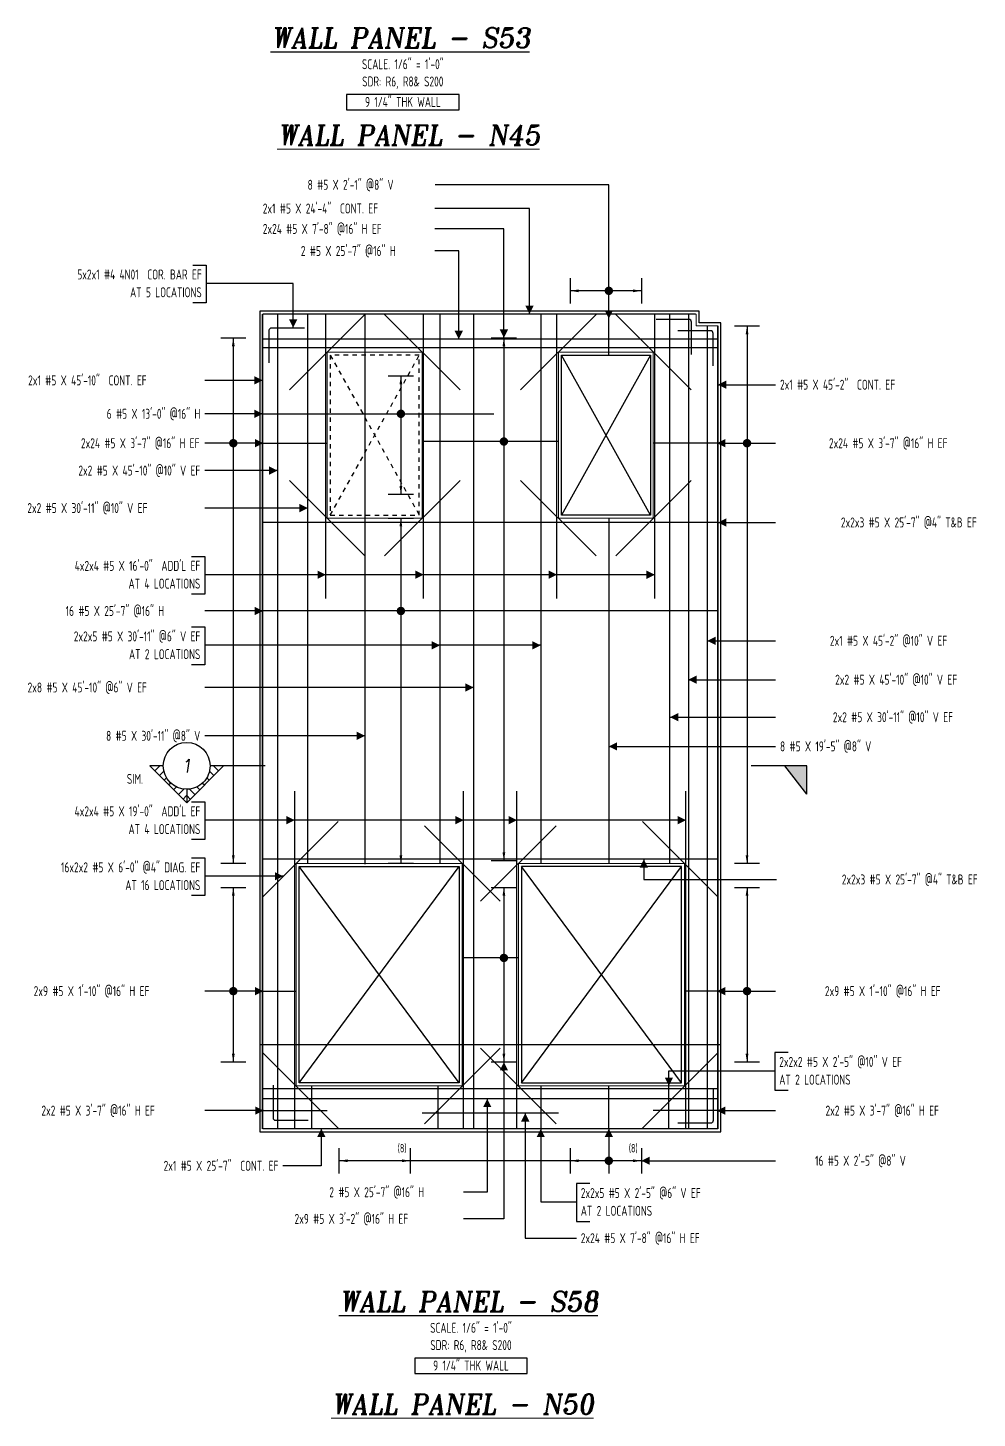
# Model space of a CAD drawing. Header units: inches. Extents: x -3675 to 38568, y -2433 to 4174.
# Drawn here: x 18608 to 19248, y -668 to 270 of the extents above; entities that cross this region are included whole.
import ezdxf
from ezdxf.enums import TextEntityAlignment as Align

# ---------------------------------------------------------------- set-up
doc = ezdxf.new("R2010")
doc.units = ezdxf.units.IN
doc.header["$MEASUREMENT"] = 0
doc.linetypes.add('HIDDEN', pattern=[6, 3, -3])
doc.layers.get('0').update_dxf_attribs({"linetype": 'CONTINUOUS'})
for name, color, linetype in [('0-25', 7, 'CONTINUOUS'), ('0-25TEXT', 7, 'CONTINUOUS'), ('0-35', 3, 'CONTINUOUS'), ('0-35TEXT', 3, 'CONTINUOUS'), ('0-50', 10, 'CONTINUOUS'), ('3', 3, 'CONTINUOUS'), ('BAR-LBL', 2, 'CONTINUOUS'), ('Hatch', 253, 'CONTINUOUS'), ('hidden', 7, 'HIDDEN'), ('INTERMEDIATERANGELAY', 7, 'CONTINUOUS'), ('RANGELAY', 7, 'CONTINUOUS'), ('REBARS', 4, 'CONTINUOUS')]:
    doc.layers.add(name, color=color, linetype=linetype)
doc.layers.add('COVER', color=6, linetype='CONTINUOUS', lineweight=0, plot=False)
doc.styles.add('AR', font='ARCHQUIK.shx', dxfattribs={"width": 0.8})
doc.styles.add('ROMANT', font='romant')

# ---------------------------------------------------------------- blocks, each defined once
blk = doc.blocks.new('leadrblk')
blk.add_lwpolyline([(0, 0, 0, 1, 0), (1, 0, 1, 1, 0)], format="xyseb")
blk = doc.blocks.new('SECTARO')
at = {"linetype": 'Continuous'}
blk.add_line((33.32, 16.99), (20.13, 0), dxfattribs=at)
for p, q in [((33.32, 16.99), (33.32, 0)), ((33.32, 0), (0, 0))]:
    blk.add_line(p, q)
for points in [[(33.32, 0), (33.32, 16.99), (33.32, 0), (20.13, 0)], [(33.32, 16.99), (20.13, 0), (33.32, 0), (33.32, 16.99)]]:
    blk.add_solid(points, dxfattribs=at)
blk = doc.blocks.new('*X3')
at = {"color": 0, "linetype": 'Continuous'}
for p, q in [((-1.108, 0.278), (-1.075, 0.312)), ((-1.081, 0.217), (-1.031, 0.267)), ((-1.013, 0.197), (-0.986, 0.223)), ((-0.96, 0.161), (-0.942, 0.179)), ((-0.92, 0.112), (-0.898, 0.135)), ((-0.895, 0.05), (-0.854, 0.091)), ((-0.856, 0), (-0.81, 0.046)), ((-0.768, 0), (-0.765, 0.002))]:
    blk.add_line(p, q, dxfattribs=at)
blk = doc.blocks.new('*X2')
at = {"color": 0, "linetype": 'Continuous'}
for p, q in [((-1.108, 0.278), (-1.075, 0.312)), ((-0.96, 0.161), (-0.942, 0.179)), ((-0.856, 0), (-0.81, 0.046))]:
    blk.add_line(p, q, dxfattribs=at)
blk = doc.blocks.new('SECTNU')
at = {"linetype": 'Continuous'}
blk.add_line((-24.74, 0), (-32.81, 0), dxfattribs=at)
blk.add_line((0, 0), (-24.74, 0))
at = {"layer": '3'}
for p, q in [((-68.89, 0), (-46.81, 22.07)), ((-60.81, 0), (-68.89, 0))]:
    blk.add_line(p, q, dxfattribs=at)
at = {"layer": '3', "linetype": 'Continuous'}
blk.add_line((-46.81, 14), (-46.81, 22.07), dxfattribs=at)
at = {"layer": '3'}
for points in [[(-46.81, 22.07), (-24.74, 0), (-32.81, 0, 1)], [(-32.81, 0, 0.414214), (-46.81, 14)]]:
    blk.add_lwpolyline(points, format="xyb", dxfattribs=at)
for start, end in [(90, 180), (180, 0)]:
    blk.add_arc((-46.81, 0), 14, start, end, dxfattribs=at)
at = {"linetype": 'Continuous', "xscale": -64, "yscale": 64, "zscale": 64, "rotation": 359.9999999999999}
blk.add_blockref('*X3', (-117.73, 0), dxfattribs=at)
at = {"linetype": 'Continuous', "xscale": 64, "yscale": 64, "zscale": 64}
for name in ['*X3', '*X2']:
    blk.add_blockref(name, (24.1, 0), dxfattribs=at)
at = {"linetype": 'Continuous', "style": 'ROMANT', "oblique": 9, "width": 0.9}
blk.add_attdef('NO', text='', height=8, dxfattribs=at).set_placement((-46.81, 0), align=Align.MIDDLE)
blk = doc.blocks.new('*U1000', base_point=(18766.06, 9.23))
at = {"layer": 'REBARS', "color": 0}
blk.add_lwpolyline([(18766.06, 9.54), (18922.06, 9.54)], dxfattribs=at)
blk = doc.blocks.new('rendmark')
at = {"color": 4}
blk.add_line((0, -3), (0, 3), dxfattribs=at)
blk = doc.blocks.new('rarrow')
at = {"color": 7}
blk.add_solid([(2, -0.33), (2, 0.33), (0, 0)], dxfattribs=at)
blk = doc.blocks.new('*U1141', base_point=(18859.34, 35.12))
at = {"layer": 'RANGELAY'}
blk.add_line((18859.34, 35.12), (18859.34, -44.84), dxfattribs=at)
at = {"layer": 'RANGELAY', "xscale": 2.834645669291339, "yscale": 2.834645669291339}
for name, p, rotation in [('rendmark', (18859.34, 35.12), 269.9999999999999), ('rarrow', (18859.34, 35.12), 269.9999999999999), ('rendmark', (18859.34, -44.84), 89.999996929531), ('rarrow', (18859.34, -44.84), 89.999996929531)]:
    blk.add_blockref(name, p, dxfattribs=dict(at, rotation=rotation))
blk = doc.blocks.new('VPM6FC481')
at = {"const_width": 1}
blk.add_lwpolyline([(-0.5, 0, 1), (0.5, 0, 1)], format="xyb", close=True, dxfattribs=at)
blk = doc.blocks.new('*U1029', base_point=(18835.35, 76.58))
at = {"layer": 'REBARS', "color": 0}
blk.add_lwpolyline([(18835.04, 76.58), (18835.04, -294.42)], dxfattribs=at)
blk = doc.blocks.new('*U1035', base_point=(18999.96, -61.13))
at = {"layer": 'REBARS', "color": 0}
blk.add_lwpolyline([(18999.65, -61.13), (18999.65, -294.13)], dxfattribs=at)
blk = doc.blocks.new('*U974', base_point=(18809, -115.13))
at = {"layer": 'REBARS', "color": 0}
blk.add_lwpolyline([(18808.68, -115.13), (18808.68, 76.87)], dxfattribs=at)
blk = doc.blocks.new('*U975', base_point=(18874.38, -115.13))
at = {"layer": 'REBARS', "color": 0}
blk.add_lwpolyline([(18874.69, -115.13), (18874.69, 76.87)], dxfattribs=at)
blk = doc.blocks.new('*U976', base_point=(18964.99, -115.13))
at = {"layer": 'REBARS', "color": 0}
blk.add_lwpolyline([(18964.68, -115.13), (18964.68, 76.87)], dxfattribs=at)
blk = doc.blocks.new('*U977', base_point=(19030.37, -115.13))
at = {"layer": 'REBARS', "color": 0}
blk.add_lwpolyline([(19030.68, -115.13), (19030.68, 76.87)], dxfattribs=at)
blk = doc.blocks.new('*U726', base_point=(18926.48, -419.02))
at = {"layer": 'REBARS', "color": 0}
blk.add_lwpolyline([(18926.26, -418.8), (18875.35, -469.71)], dxfattribs=at)
blk = doc.blocks.new('*U727', base_point=(18926.48, -319.24))
at = {"layer": 'REBARS', "color": 0}
blk.add_lwpolyline([(18926.26, -319.46), (18875.35, -268.55)], dxfattribs=at)
blk = doc.blocks.new('*U728', base_point=(19073.53, -421.97))
at = {"layer": 'REBARS', "color": 0}
blk.add_lwpolyline([(19073.31, -421.75), (19022.4, -472.66)], dxfattribs=at)
blk = doc.blocks.new('*U729', base_point=(18912.89, -419.02))
at = {"layer": 'REBARS', "color": 0}
blk.add_lwpolyline([(18913.11, -418.8), (18964.02, -469.71)], dxfattribs=at)
blk = doc.blocks.new('*U730', base_point=(19073.53, -316.29))
at = {"layer": 'REBARS', "color": 0}
blk.add_lwpolyline([(19073.31, -316.51), (19022.4, -265.6)], dxfattribs=at)
blk = doc.blocks.new('*U731', base_point=(18912.89, -319.24))
at = {"layer": 'REBARS', "color": 0}
blk.add_lwpolyline([(18913.11, -319.46), (18964.02, -268.55)], dxfattribs=at)
blk = doc.blocks.new('*U732', base_point=(18899.49, -35.73))
at = {"layer": 'REBARS', "color": 0}
blk.add_lwpolyline([(18899.27, -35.51), (18848.36, -86.42)], dxfattribs=at)
blk = doc.blocks.new('*U733', base_point=(18783.89, -35.73))
at = {"layer": 'REBARS', "color": 0}
blk.add_lwpolyline([(18784.11, -35.51), (18835.02, -86.42)], dxfattribs=at)
blk = doc.blocks.new('*U734', base_point=(18899.49, 26.01))
at = {"layer": 'REBARS', "color": 0}
blk.add_lwpolyline([(18899.27, 25.79), (18848.36, 76.7)], dxfattribs=at)
blk = doc.blocks.new('*U735', base_point=(18783.89, 26.01))
at = {"layer": 'REBARS', "color": 0}
blk.add_lwpolyline([(18784.11, 25.79), (18835.02, 76.7)], dxfattribs=at)
blk = doc.blocks.new('*U736', base_point=(19055.48, -35.73))
at = {"layer": 'REBARS', "color": 0}
blk.add_lwpolyline([(19055.26, -35.51), (19004.35, -86.42)], dxfattribs=at)
blk = doc.blocks.new('*U737', base_point=(18939.88, -35.73))
at = {"layer": 'REBARS', "color": 0}
blk.add_lwpolyline([(18940.1, -35.51), (18991.01, -86.42)], dxfattribs=at)
blk = doc.blocks.new('*U738', base_point=(19055.48, 26.01))
at = {"layer": 'REBARS', "color": 0}
blk.add_lwpolyline([(19055.26, 25.79), (19004.35, 76.7)], dxfattribs=at)
blk = doc.blocks.new('*U739', base_point=(18939.88, 26.01))
at = {"layer": 'REBARS', "color": 0}
blk.add_lwpolyline([(18940.1, 25.79), (18991.01, 76.7)], dxfattribs=at)
blk = doc.blocks.new('*U1515', base_point=(19070.31, -469.63))
at = {"layer": 'REBARS', "color": 0}
blk.add_lwpolyline([(19070.06, -445.63), (19070.06, -467.63, -0.414214), (19068.31, -469.38), (19046.31, -469.38)], format="xyb", dxfattribs=at)
blk = doc.blocks.new('*U1516', base_point=(18772.79, -467.63))
at = {"layer": 'REBARS', "color": 0}
blk.add_lwpolyline([(18773.04, -443.63), (18773.04, -465.63, 0.414214), (18774.79, -467.38), (18796.79, -467.38)], format="xyb", dxfattribs=at)
blk = doc.blocks.new('*U871', base_point=(18765.75, -473.13))
at = {"layer": 'REBARS', "color": 0}
blk.add_lwpolyline([(18766.06, -473.13), (18766.06, 76.87)], dxfattribs=at)
blk = doc.blocks.new('*U775', base_point=(19073, -473.13))
at = {"layer": 'REBARS', "color": 0}
blk.add_lwpolyline([(19073.31, -473.13), (19073.31, 68.87)], dxfattribs=at)
blk = doc.blocks.new('*U1430', base_point=(18999.34, 48.92))
at = {"layer": 'REBARS', "color": 0}
blk.add_lwpolyline([(18999.65, 48.92), (18999.65, 73.92)], dxfattribs=at)
blk = doc.blocks.new('*U1517', base_point=(19070.31, 65.87))
at = {"layer": 'REBARS', "color": 0}
blk.add_lwpolyline([(19070.06, 41.87), (19070.06, 63.87, 0.414214), (19068.31, 65.62), (19046.31, 65.62)], format="xyb", dxfattribs=at)
blk = doc.blocks.new('*U948', base_point=(19073.31, -123.86))
at = {"layer": 'REBARS', "color": 0}
blk.add_lwpolyline([(19073.31, -123.55), (18766.31, -123.55)], dxfattribs=at)
blk = doc.blocks.new('*U1140', base_point=(18859.33, -60.84))
at = {"layer": 'RANGELAY'}
blk.add_line((18859.33, -60.84), (18859.33, -294.13), dxfattribs=at)
at = {"layer": 'RANGELAY', "xscale": 2.834645669291339, "yscale": 2.834645669291339}
for name, p, rotation in [('rendmark', (18859.33, -60.84), 269.9999999999999), ('rarrow', (18859.33, -60.84), 269.9999999999999), ('rarrow', (18859.33, -294.13), 89.999996929531), ('rendmark', (18859.33, -294.13), 89.999996929531)]:
    blk.add_blockref(name, p, dxfattribs=dict(at, rotation=rotation))
blk = doc.blocks.new('VPM6FCE81')
at = {"const_width": 1}
blk.add_lwpolyline([(-0.5, 0, 1), (0.5, 0, 1)], format="xyb", close=True, dxfattribs=at)
blk = doc.blocks.new('*U989', base_point=(19058.06, 76.56))
at = {"layer": 'REBARS', "color": 0}
blk.add_lwpolyline([(19058.06, 76.87), (18766.06, 76.87)], dxfattribs=at)
blk = doc.blocks.new('*U776', base_point=(19073.62, 68.87))
at = {"layer": 'REBARS', "color": 0}
blk.add_lwpolyline([(19073.31, 68.87), (19073.31, -473.13)], dxfattribs=at)
blk = doc.blocks.new('*U1518', base_point=(19055.68, 73.52))
at = {"layer": 'REBARS', "color": 0}
blk.add_lwpolyline([(19055.43, 49.52), (19055.43, 71.52, 0.414214), (19053.68, 73.27), (19031.68, 73.27)], format="xyb", dxfattribs=at)
blk = doc.blocks.new('*U774', base_point=(19066.42, 68.87))
at = {"layer": 'REBARS', "color": 0}
blk.add_lwpolyline([(19066.11, 68.87), (19066.11, -473.13)], dxfattribs=at)
blk = doc.blocks.new('*U1519', base_point=(18770.27, 67.93))
at = {"layer": 'REBARS', "color": 0}
blk.add_lwpolyline([(18770.52, 43.93), (18770.52, 65.93, -0.414214), (18772.27, 67.68), (18794.27, 67.68)], format="xyb", dxfattribs=at)
blk = doc.blocks.new('*U947', base_point=(19073.06, -472.82))
at = {"layer": 'REBARS', "color": 0}
blk.add_lwpolyline([(19073.06, -473.13), (18766.06, -473.13)], dxfattribs=at)
blk = doc.blocks.new('*U870', base_point=(18908.69, 76.87))
at = {"layer": 'REBARS', "color": 0}
blk.add_lwpolyline([(18908.38, 76.87), (18908.38, -473.13)], dxfattribs=at)
blk = doc.blocks.new('*U1027', base_point=(18886, 76.87))
at = {"layer": 'REBARS', "color": 0}
blk.add_lwpolyline([(18885.68, 76.87), (18885.68, -294.13)], dxfattribs=at)
blk = doc.blocks.new('*U1028', base_point=(18953.99, 76.87))
at = {"layer": 'REBARS', "color": 0}
blk.add_lwpolyline([(18953.68, 76.87), (18953.68, -294.13)], dxfattribs=at)
blk = doc.blocks.new('*U740', base_point=(18765.84, -421.97))
at = {"layer": 'REBARS', "color": 0}
blk.add_lwpolyline([(18766.06, -421.75), (18816.97, -472.66)], dxfattribs=at)
blk = doc.blocks.new('*U741', base_point=(18765.84, -316.29))
at = {"layer": 'REBARS', "color": 0}
blk.add_lwpolyline([(18766.06, -316.51), (18816.97, -265.6)], dxfattribs=at)
blk = doc.blocks.new('*U606', base_point=(18788, -473.13))
at = {"layer": 'REBARS', "color": 0}
blk.add_lwpolyline([(18787.68, -473.13), (18787.68, -245.13)], dxfattribs=at)
blk = doc.blocks.new('*U607', base_point=(18901.37, -473.13))
at = {"layer": 'REBARS', "color": 0}
blk.add_lwpolyline([(18901.68, -473.13), (18901.68, -245.13)], dxfattribs=at)
blk = doc.blocks.new('*U608', base_point=(18938, -473.13))
at = {"layer": 'REBARS', "color": 0}
blk.add_lwpolyline([(18937.68, -473.13), (18937.68, -245.13)], dxfattribs=at)
blk = doc.blocks.new('*U609', base_point=(19051.37, -473.13))
at = {"layer": 'REBARS', "color": 0}
blk.add_lwpolyline([(19051.68, -473.13), (19051.68, -245.13)], dxfattribs=at)
blk = doc.blocks.new('*U805', base_point=(18884.55, -444.13))
at = {"layer": 'REBARS', "color": 0}
blk.add_lwpolyline([(18884.24, -444.13), (18884.24, -473.13)], dxfattribs=at)
blk = doc.blocks.new('*U806', base_point=(18953.99, -444.13))
at = {"layer": 'REBARS', "color": 0}
blk.add_lwpolyline([(18953.68, -444.13), (18953.68, -473.13)], dxfattribs=at)
blk = doc.blocks.new('*U945', base_point=(19073.31, -445.95))
at = {"layer": 'REBARS', "color": 0}
blk.add_lwpolyline([(19073.31, -446.26), (18766.31, -446.26)], dxfattribs=at)
blk = doc.blocks.new('*U946', base_point=(19073.31, -291.49))
at = {"layer": 'REBARS', "color": 0}
blk.add_lwpolyline([(19073.31, -291.18), (18766.31, -291.18)], dxfattribs=at)
blk = doc.blocks.new('*U1738', base_point=(19021.68, 92.57))
at = {"layer": 'RANGELAY'}
blk.add_line((19021.68, 92.57), (18973.68, 92.57), dxfattribs=at)
at = {"layer": 'RANGELAY', "xscale": 2.834645669291339, "yscale": 2.834645669291339}
for name, p, rotation in [('rendmark', (18973.68, 92.57), 359.999996929531), ('rendmark', (19021.68, 92.57), 180), ('rarrow', (18973.68, 92.57), 359.999996929531), ('rarrow', (19021.68, 92.57), 180)]:
    blk.add_blockref(name, p, dxfattribs=dict(at, rotation=rotation))
blk = doc.blocks.new('VPM6FD7F1')
at = {"const_width": 1}
blk.add_lwpolyline([(-0.5, 0, 1), (0.5, 0, 1)], format="xyb", close=True, dxfattribs=at)
blk = doc.blocks.new('*U1026', base_point=(18796.83, -294.13))
at = {"layer": 'REBARS', "color": 0}
blk.add_lwpolyline([(18796.52, -294.13), (18796.52, 76.87)], dxfattribs=at)
blk = doc.blocks.new('*U869', base_point=(18775.75, 76.87))
at = {"layer": 'REBARS', "color": 0}
blk.add_lwpolyline([(18776.06, 76.87), (18776.06, -473.13)], dxfattribs=at)
blk = doc.blocks.new('*U1066', base_point=(18766.68, -461.16))
at = {"layer": 'REBARS', "color": 0}
blk.add_lwpolyline([(18766.68, -460.85), (18809.68, -460.85)], dxfattribs=at)
blk = doc.blocks.new('*U944', base_point=(19073.06, -453.19))
at = {"layer": 'REBARS', "color": 0}
blk.add_lwpolyline([(19073.06, -452.87), (18766.06, -452.87)], dxfattribs=at)
blk = doc.blocks.new('*U1065', base_point=(19072.68, -461.16))
at = {"layer": 'REBARS', "color": 0}
blk.add_lwpolyline([(19072.68, -460.85), (19029.68, -460.85)], dxfattribs=at)
blk = doc.blocks.new('*U804', base_point=(18999.34, -473.13))
at = {"layer": 'REBARS', "color": 0}
blk.add_lwpolyline([(18999.65, -473.13), (18999.65, -444.13)], dxfattribs=at)
blk = doc.blocks.new('*U1732', base_point=(19021.68, -494.72))
at = {"layer": 'INTERMEDIATERANGELAY'}
blk.add_line((18973.68, -494.72), (18865.69, -494.72), dxfattribs=at)
at = {"layer": 'RANGELAY'}
for p, q in [((18865.69, -494.72), (18817.68, -494.72)), ((19021.68, -494.72), (18973.68, -494.72))]:
    blk.add_line(p, q, dxfattribs=at)
at = {"layer": 'RANGELAY', "xscale": 2.834645669291339, "yscale": 2.834645669291339}
for name, p, rotation in [('rendmark', (18817.68, -494.72), 359.999996929531), ('rendmark', (18865.69, -494.72), 180), ('rendmark', (18973.68, -494.72), 359.999996929531), ('rendmark', (19021.68, -494.72), 180), ('rarrow', (18817.68, -494.72), 359.999996929531), ('rarrow', (18865.69, -494.72), 180), ('rarrow', (18973.68, -494.72), 359.999996929531), ('rarrow', (19021.68, -494.72), 180)]:
    blk.add_blockref(name, p, dxfattribs=dict(at, rotation=rotation))
blk = doc.blocks.new('VPM6FDC61')
at = {"const_width": 1}
blk.add_lwpolyline([(-0.5, 0, 1), (0.5, 0, 1)], format="xyb", close=True, dxfattribs=at)
blk = doc.blocks.new('*U943', base_point=(19073.06, 59.65))
at = {"layer": 'REBARS', "color": 0}
blk.add_lwpolyline([(19073.06, 59.96), (18766.06, 59.96)], dxfattribs=at)
blk = doc.blocks.new('*U1139', base_point=(18746.25, -310.13))
at = {"layer": 'RANGELAY'}
blk.add_line((18746.25, -310.13), (18746.25, -428.13), dxfattribs=at)
at = {"layer": 'RANGELAY', "xscale": 2.834645669291339, "yscale": 2.834645669291339}
for name, p, rotation in [('rendmark', (18746.25, -310.13), 269.9999999999999), ('rarrow', (18746.25, -310.13), 269.9999999999999), ('rendmark', (18746.25, -428.13), 89.999996929531), ('rarrow', (18746.25, -428.13), 89.999996929531)]:
    blk.add_blockref(name, p, dxfattribs=dict(at, rotation=rotation))
blk = doc.blocks.new('VPM6FDDB1')
at = {"const_width": 1}
blk.add_lwpolyline([(-0.5, 0, 1), (0.5, 0, 1)], format="xyb", close=True, dxfattribs=at)
blk = doc.blocks.new('*U818', base_point=(18766.48, -380.5))
at = {"layer": 'REBARS', "color": 0}
blk.add_lwpolyline([(18766.48, -380.18), (18788.48, -380.18)], dxfattribs=at)
blk = doc.blocks.new('*U1138', base_point=(18746.25, 60.87))
at = {"layer": 'RANGELAY'}
blk.add_line((18746.25, 60.87), (18746.25, -294.13), dxfattribs=at)
at = {"layer": 'RANGELAY', "xscale": 2.834645669291339, "yscale": 2.834645669291339}
for name, p, rotation in [('rendmark', (18746.25, 60.87), 269.9999999999999), ('rarrow', (18746.25, 60.87), 269.9999999999999), ('rarrow', (18746.25, -294.13), 89.999996929531), ('rendmark', (18746.25, -294.13), 89.999996929531)]:
    blk.add_blockref(name, p, dxfattribs=dict(at, rotation=rotation))
blk = doc.blocks.new('VPM6FDEB1')
at = {"const_width": 1}
blk.add_lwpolyline([(-0.5, 0, 1), (0.5, 0, 1)], format="xyb", close=True, dxfattribs=at)
blk = doc.blocks.new('*U1064', base_point=(18766.48, -10.6))
at = {"layer": 'REBARS', "color": 0}
blk.add_lwpolyline([(18766.48, -10.29), (18809.48, -10.29)], dxfattribs=at)
blk = doc.blocks.new('*U1137', base_point=(19092.92, -310.13))
at = {"layer": 'RANGELAY'}
blk.add_line((19092.92, -310.13), (19092.92, -428.13), dxfattribs=at)
at = {"layer": 'RANGELAY', "xscale": 2.834645669291339, "yscale": 2.834645669291339}
for name, p, rotation in [('rendmark', (19092.92, -310.13), 269.9999999999999), ('rarrow', (19092.92, -310.13), 269.9999999999999), ('rendmark', (19092.92, -428.13), 89.999996929531), ('rarrow', (19092.92, -428.13), 89.999996929531)]:
    blk.add_blockref(name, p, dxfattribs=dict(at, rotation=rotation))
blk = doc.blocks.new('VPM6FDFB1')
at = {"const_width": 1}
blk.add_lwpolyline([(-0.5, 0, 1), (0.5, 0, 1)], format="xyb", close=True, dxfattribs=at)
blk = doc.blocks.new('*U817', base_point=(19072.68, -380.5))
at = {"layer": 'REBARS', "color": 0}
blk.add_lwpolyline([(19072.68, -380.18), (19050.68, -380.18)], dxfattribs=at)
blk = doc.blocks.new('*U1136', base_point=(19092.92, 68.87))
at = {"layer": 'RANGELAY'}
blk.add_line((19092.92, 68.87), (19092.92, -294.13), dxfattribs=at)
at = {"layer": 'RANGELAY', "xscale": 2.834645669291339, "yscale": 2.834645669291339}
for name, p, rotation in [('rendmark', (19092.92, 68.87), 269.9999999999999), ('rarrow', (19092.92, 68.87), 269.9999999999999), ('rarrow', (19092.92, -294.13), 89.999996929531), ('rendmark', (19092.92, -294.13), 89.999996929531)]:
    blk.add_blockref(name, p, dxfattribs=dict(at, rotation=rotation))
blk = doc.blocks.new('VPM6FE0B1')
at = {"const_width": 1}
blk.add_lwpolyline([(-0.5, 0, 1), (0.5, 0, 1)], format="xyb", close=True, dxfattribs=at)
blk = doc.blocks.new('*U1063', base_point=(19072.68, -10.6))
at = {"layer": 'REBARS', "color": 0}
blk.add_lwpolyline([(19072.68, -10.29), (19029.68, -10.29)], dxfattribs=at)
blk = doc.blocks.new('*U1025', base_point=(19040.59, -294.13))
at = {"layer": 'REBARS', "color": 0}
blk.add_lwpolyline([(19040.9, -294.13), (19040.9, 76.87)], dxfattribs=at)
blk = doc.blocks.new('*U868', base_point=(19053.62, 76.87))
at = {"layer": 'REBARS', "color": 0}
blk.add_lwpolyline([(19053.31, 76.87), (19053.31, -473.13)], dxfattribs=at)
blk = doc.blocks.new('*U1135', base_point=(18928.84, 60.87))
at = {"layer": 'RANGELAY'}
blk.add_line((18928.84, 60.87), (18928.84, -292.13), dxfattribs=at)
at = {"layer": 'RANGELAY', "xscale": 2.834645669291339, "yscale": 2.834645669291339}
for name, p, rotation in [('rendmark', (18928.84, 60.87), 269.9999999999999), ('rarrow', (18928.84, 60.87), 269.9999999999999), ('rarrow', (18928.84, -292.13), 89.999996929531), ('rendmark', (18928.84, -292.13), 89.999996929531)]:
    blk.add_blockref(name, p, dxfattribs=dict(at, rotation=rotation))
blk = doc.blocks.new('VPM6FE301')
at = {"const_width": 1}
blk.add_lwpolyline([(-0.5, 0, 1), (0.5, 0, 1)], format="xyb", close=True, dxfattribs=at)
blk = doc.blocks.new('*U1082', base_point=(18965.69, -9.47))
at = {"layer": 'REBARS', "color": 0}
blk.add_lwpolyline([(18965.69, -9.16), (18873.69, -9.16)], dxfattribs=at)
blk = doc.blocks.new('*U1134', base_point=(18928.84, -310.13))
at = {"layer": 'RANGELAY'}
blk.add_line((18928.84, -310.13), (18928.84, -428.13), dxfattribs=at)
at = {"layer": 'RANGELAY', "xscale": 2.834645669291339, "yscale": 2.834645669291339}
for name, p, rotation in [('rendmark', (18928.84, -310.13), 269.9999999999999), ('rarrow', (18928.84, -310.13), 269.9999999999999), ('rendmark', (18928.84, -428.13), 89.999996929531), ('rarrow', (18928.84, -428.13), 89.999996929531)]:
    blk.add_blockref(name, p, dxfattribs=dict(at, rotation=rotation))
blk = doc.blocks.new('VPM6FE411')
at = {"const_width": 1}
blk.add_lwpolyline([(-0.5, 0, 1), (0.5, 0, 1)], format="xyb", close=True, dxfattribs=at)
blk = doc.blocks.new('*U831', base_point=(18938.68, -358.09))
at = {"layer": 'REBARS', "color": 0}
blk.add_lwpolyline([(18938.68, -357.77), (18900.68, -357.77)], dxfattribs=at)
blk = doc.blocks.new('*U802', base_point=(18799.5, -473.13))
at = {"layer": 'REBARS', "color": 0}
blk.add_lwpolyline([(18799.19, -473.13), (18799.19, -444.13)], dxfattribs=at)
blk = doc.blocks.new('*U803', base_point=(19039.86, -473.13))
at = {"layer": 'REBARS', "color": 0}
blk.add_lwpolyline([(19040.18, -473.13), (19040.18, -444.13)], dxfattribs=at)
blk = doc.blocks.new('*U941', base_point=(19073.31, -63.48))
at = {"layer": 'REBARS', "color": 0}
blk.add_lwpolyline([(19073.31, -63.79), (18766.31, -63.79)], dxfattribs=at)
blk = doc.blocks.new('*U942', base_point=(19073.31, 53.75))
at = {"layer": 'REBARS', "color": 0}
blk.add_lwpolyline([(19073.31, 54.07), (18766.31, 54.07)], dxfattribs=at)
blk = doc.blocks.new('*U1081', base_point=(18965.69, -462.92))
at = {"layer": 'REBARS', "color": 0}
blk.add_lwpolyline([(18965.69, -462.61), (18873.69, -462.61)], dxfattribs=at)

msp = doc.modelspace()

# ---------------------------------------------------------------- linework, layer by layer
at = {"layer": '0-25'}
for p, q in [((19027.68344, 49.11956), (18967.67647, -58.84026)), ((19027.68344, -58.84026), (18967.67647, 49.11956)), ((18790.68344, -442.13044), (18898.68344, -296.12998)), ((18898.68344, -442.13044), (18790.68344, -296.12998)), ((19048.68344, -442.13044), (18940.68344, -296.12998)), ((18940.68344, -442.13044), (19048.68344, -296.12998))]:
    msp.add_line(p, q, dxfattribs=at)
at = {"layer": '0-25TEXT'}
for points in [[(18999.65135, 73.86915), (18999.65135, 164.14176), (18882.43873, 164.14176)], [(18946.09953, 76.86956), (18946.09953, 148.14925), (18882.34743, 148.14925)], [(18928.84024, 60.86956), (18928.84024, 134.39597), (18882.34743, 134.39597)], [(18898.4228, 59.9593), (18898.4228, 119.47126), (18882.34743, 119.47126)], [(18718.92929, 109.97679), (18727.92835, 109.97679), (18727.92835, 84.47947), (18718.92929, 84.47947)], [(18786.6214, 67.68315), (18786.6214, 97.60309), (18727.92835, 97.60309)], [(18766.05844, 32.09961), (18726.98343, 32.09961)], [(19073.30847, 29.1959), (19112.18081, 29.1959)], [(18766.05845, 9.54243), (18726.98343, 9.54244)], [(18766.48204, -10.29118), (18726.98476, -10.29118)], [(19072.68344, -10.29118), (19112.18081, -10.29118)], [(18776.05846, -28.76897), (18726.98343, -28.76897)], [(18796.51937, -54.07322), (18726.98343, -54.07321)], [(19073.30847, -63.78798), (19112.18081, -63.78798)], [(18717.98437, -86.70725), (18726.98343, -86.70725), (18726.98343, -112.20457), (18717.98437, -112.20457)], [(19030.6835, -99.08095), (18726.98343, -99.08095)], [(18766.33336, -123.55066), (18726.98343, -123.55066)], [(18717.98437, -134.34133), (18726.98343, -134.34133), (18726.98343, -159.83865), (18717.98437, -159.83865)], [(18953.67647, -146.71502), (18726.98343, -146.71503)], [(19066.1117, -143.68666), (19112.18081, -143.68666)], [(18908.38018, -175.21399), (18726.98343, -175.21399)], [(19053.30844, -169.95024), (19112.18081, -169.95024)], [(19040.90129, -195.25449), (19112.18081, -195.25449)], [(18835.03648, -207.84215), (18726.98343, -207.84215)], [(18999.65128, -214.96517), (19112.18081, -214.96517)], [(18717.98437, -252.41471), (18726.98343, -252.41471), (18726.98343, -277.91204), (18717.98437, -277.91204)], [(19051.68344, -264.78842), (18726.98343, -264.78842)], [(18717.98437, -290.24168), (18726.98343, -290.24168), (18726.98343, -315.739), (18717.98437, -315.739)], [(19023.27052, -291.18226), (19023.27052, -304.81829), (19112.81044, -304.81829)], [(18779.95541, -302.61538), (18726.98343, -302.61538)], [(18766.48204, -380.18333), (18726.98477, -380.18333)], [(19072.68344, -380.18333), (19112.18081, -380.18333)], [(19120.67907, -421.57154), (19111.68002, -421.57154), (19111.68002, -447.06886), (19120.67907, -447.06886)], [(19120.67907, -421.57154), (19111.68002, -421.57154), (19111.68002, -447.06886), (19120.67907, -447.06886)], [(18928.84025, -428.13044), (18928.84025, -533.91547), (18901.54214, -533.91547)], [(19040.17581, -444.1304), (19040.17581, -433.9452), (19111.68002, -433.94524)], [(18917.61751, -452.87369), (18917.61751, -515.91457), (18901.54214, -515.91457)], [(18766.68345, -460.84792), (18726.98477, -460.84792)], [(18943.22767, -462.60816), (18943.22767, -546.96053), (18977.74775, -546.96053)], [(19072.68344, -460.84792), (19112.18081, -460.84792)], [(18805.64165, -473.13044), (18805.64165, -498.10899), (18779.64076, -498.10899)], [(18953.67647, -473.13052), (18953.67647, -522.50423), (18977.74775, -522.50423)], [(18999.65137, -473.13039), (18999.65137, -503.22237)], [(19021.68344, -494.71844), (19112.18081, -494.71844)], [(18986.74681, -510.13053), (18977.74775, -510.13053), (18977.74775, -535.62785), (18986.74681, -535.62785)]]:
    msp.add_lwpolyline(points, dxfattribs=at)
at = {"layer": '0-35'}
for points in [[(19060.68344, 78.86956), (18764.05844, 78.86956), (18764.05844, -475.13044), (19075.30844, -475.13044), (19075.30844, 70.86956), (19060.68344, 70.86956)], [(19027.68344, -58.84026), (18967.67647, -58.84026), (18967.67647, 49.11956), (19027.68344, 49.11956)], [(18790.68344, -296.12998), (18898.68344, -296.12998), (18898.68344, -442.13044), (18790.68344, -442.13044)], [(19048.68344, -296.12998), (18940.68344, -296.12998), (18940.68344, -442.13044), (19048.68344, -442.13044)]]:
    msp.add_lwpolyline(points, close=True, dxfattribs=at)
at = {"layer": '0-50'}
for points in [[(18898.56377, 225.06164), (18822.67693, 225.06164), (18822.67693, 214.70528), (18898.56377, 214.70528)], [(18944.56512, -627.98925), (18868.67828, -627.98925), (18868.67828, -638.34561), (18944.56512, -638.34561)]]:
    msp.add_lwpolyline(points, close=True, dxfattribs=at)
at = {"layer": 'COVER'}
for points in [[(19058.68344, 76.86956), (18766.05844, 76.86956), (18766.05844, -473.13044), (19073.30844, -473.13044), (19073.30844, 68.86956), (19058.68344, 68.86956)], [(18809.68344, -60.84026), (18873.69041, -60.84026), (18873.69041, 51.11956), (18809.68344, 51.11956)], [(19029.68344, -60.84026), (18965.67647, -60.84026), (18965.67647, 51.11956), (19029.68344, 51.11956)], [(18788.68344, -294.12998), (18900.68344, -294.12998), (18900.68344, -444.13044), (18788.68344, -444.13044)], [(19050.68344, -294.12998), (18938.68344, -294.12998), (18938.68344, -444.13044), (19050.68344, -444.13044)]]:
    msp.add_lwpolyline(points, close=True, dxfattribs=at)
at = {"layer": 'Hatch'}
msp.add_line((18764.05844, -416.13044), (19075.30844, -416.13044), dxfattribs=at)
at = {"layer": 'hidden'}
for p, q in [((18811.68344, 49.11956), (18871.69041, -58.84026)), ((18811.68344, -58.84026), (18871.69041, 49.11956))]:
    msp.add_line(p, q, dxfattribs=at)
msp.add_lwpolyline([(18811.68344, -58.84026), (18871.69041, -58.84026), (18871.69041, 49.11956), (18811.68344, 49.11956)], close=True, dxfattribs=at)

# ---------------------------------------------------------------- block references
ref = msp.add_blockref('SECTNU', (18767.63371, -228.09488), dxfattribs=dict(xscale=-1.129181470141702, yscale=1.129181470141702, zscale=1.129181470141702, rotation=180))
ref.add_attrib('NO', '1', dxfattribs={"linetype": 'Continuous', "height": 9.03345, "style": 'ROMANT', "oblique": 9, "width": 0.9}).set_placement((18714.77368, -228.09489), align=Align.MIDDLE)
at = {"xscale": -1.129181470141702, "yscale": 1.129181470141702, "zscale": 1.129181470141702, "rotation": 180}
msp.add_blockref('SECTARO', (19095.70693, -228.09487), dxfattribs=at)
at = {"layer": '0-25TEXT'}
for name, p, xscale, yscale in [('VPM6FD7F1', (18999.65136, 92.56571), 2.834645669291338, 2.834645669291338), ('leadrblk', (18766.05844, 32.09961), -5.623937007874017, 2.250708661417324), ('leadrblk', (19073.30847, 29.1959), 5.623937007874017, 2.250708661417324), ('leadrblk', (18766.05845, 9.54243), -5.623937007874017, 2.250708661417324), ('leadrblk', (18766.48204, -10.29118), -5.623937007874017, 2.250708661417324), ('leadrblk', (19072.68344, -10.29118), 5.623937007874017, 2.250708661417324), ('leadrblk', (18776.05845, -28.76897), -5.623937007874017, 2.250708661417324), ('leadrblk', (18796.51937, -54.07322), -5.623937007874017, 2.250708661417324), ('leadrblk', (19073.30847, -63.78798), 5.623937007874017, 2.250708661417324), ('leadrblk', (18808.68338, -99.08087), -5.623937007874017, 2.250708661417324), ('leadrblk', (18874.69047, -99.081), -5.623937007874017, 2.250708661417324), ('leadrblk', (18964.67641, -99.08093), -5.623937007874017, 2.250708661417324), ('leadrblk', (19030.6835, -99.08095), -5.623937007874017, 2.250708661417324), ('leadrblk', (18766.33336, -123.55066), -5.623937007874017, 2.250708661417324), ('leadrblk', (18885.6842, -146.71502), -5.623937007874017, 2.250708661417324), ('leadrblk', (18953.67647, -146.71502), -5.623937007874017, 2.250708661417324), ('leadrblk', (19066.1117, -143.68666), 5.623937007874017, 2.250708661417324), ('leadrblk', (19053.30844, -169.95024), 5.623937007874017, 2.250708661417324), ('leadrblk', (18908.38018, -175.21399), -5.623937007874017, 2.250708661417324), ('leadrblk', (19040.90129, -195.25449), 5.623937007874017, 2.250708661417324), ('leadrblk', (18835.03648, -207.84215), -5.623937007874017, 2.250708661417324), ('leadrblk', (18999.65128, -214.96517), 5.623937007874017, 2.250708661417324), ('leadrblk', (18787.68345, -264.78833), -5.623937007874017, 2.250708661417324), ('leadrblk', (18901.68344, -264.78846), -5.623937007874017, 2.250708661417324), ('leadrblk', (18937.68345, -264.78838), -5.623937007874017, 2.250708661417324), ('leadrblk', (19051.68344, -264.78842), -5.623937007874017, 2.250708661417324), ('leadrblk', (18779.95541, -302.61538), -5.623937007874017, 2.250708661417324), ('leadrblk', (18766.48204, -380.18333), -5.623937007874017, 2.250708661417324), ('leadrblk', (19072.68344, -380.18333), 5.623937007874017, 2.250708661417324), ('leadrblk', (18766.68345, -460.84792), -5.623937007874017, 2.250708661417324), ('leadrblk', (19072.68344, -460.84792), 5.623937007874017, 2.250708661417324), ('VPM6FDC61', (18999.65136, -494.71844), 2.834645669291338, 2.834645669291338)]:
    msp.add_blockref(name, p, dxfattribs=dict(at, xscale=xscale, yscale=yscale))
for name, p, xscale, yscale, rotation in [('leadrblk', (18946.09953, 76.86956), -5.623937007874017, 2.250708661417324, 269.9999984647655), ('leadrblk', (18786.6214, 67.68315), -5.623937007874017, 2.250708661417324, 269.9999984647655), ('leadrblk', (18999.65135, 73.86915), -5.623937007874017, 2.250708661417324, 269.9999984647655), ('leadrblk', (18898.4228, 59.9593), -5.623937007874017, 2.250708661417324, 269.9999984647655), ('leadrblk', (18928.84024, 60.86956), -5.623937007874017, 2.250708661417324, 269.9999984647655), ('VPM6FC481', (18859.34057, 9.54244), 2.834645669291338, 2.834645669291338, 90.00000000000007), ('VPM6FDEB1', (18746.2462, -10.29118), 2.834645669291338, 2.834645669291338, 269.9999999999999), ('VPM6FE301', (18928.84024, -9.16031), 2.834645669291338, 2.834645669291338, 90.00000000000007), ('VPM6FE0B1', (19092.91928, -10.29118), 2.834645669291338, 2.834645669291338, 90.00000000000007), ('VPM6FCE81', (18859.32652, -123.55065), 2.834645669291338, 2.834645669291338, 90.00000000000007), ('leadrblk', (19023.27052, -291.18226), -5.623937007874017, 2.250708661417324, 89.9999953942965), ('VPM6FE411', (18928.84024, -357.77318), 2.834645669291338, 2.834645669291338, 90.00000000000007), ('VPM6FDDB1', (18746.2462, -380.18333), 2.834645669291338, 2.834645669291338, 269.9999999999999), ('VPM6FDFB1', (19092.91928, -380.18333), 2.834645669291338, 2.834645669291338, 90.00000000000007), ('leadrblk', (18928.84025, -428.13044), 5.623937007874017, 2.250708661417324, 270.0000015352345), ('leadrblk', (19040.17581, -444.1304), -5.623937007874017, 2.250708661417324, 269.9999984647655), ('leadrblk', (18917.61751, -452.87369), -5.623937007874017, 2.250708661417324, 89.9999953942965), ('leadrblk', (18943.22767, -462.60816), 5.623937007874017, 2.250708661417324, 270.0000046057035), ('leadrblk', (18805.64165, -473.13044), 5.623937007874017, 2.250708661417324, 270.0000015352345), ('leadrblk', (18953.67647, -473.13052), 5.623937007874017, 2.250708661417324, 270.0000015352345), ('leadrblk', (18999.65137, -473.13039), 5.623937007874017, 2.250708661417324, 270.0000015352345), ('leadrblk', (19021.68344, -494.71844), -5.623937007874017, 2.250708661417324, 179.999996929531)]:
    msp.add_blockref(name, p, dxfattribs=dict(at, xscale=xscale, yscale=yscale, rotation=rotation))
at = {"layer": 'RANGELAY'}
for name, p in [('*U1738', (19021.68344, 92.56571)), ('*U1136', (19092.91928, 68.86956)), ('*U1138', (18746.2462, 60.86956)), ('*U1135', (18928.84024, 60.86956)), ('*U1141', (18859.34057, 35.11956)), ('*U1140', (18859.32652, -60.84026)), ('*U1139', (18746.2462, -310.12998)), ('*U1134', (18928.84024, -310.12998)), ('*U1137', (19092.91928, -310.12998)), ('*U1732', (19021.68344, -494.71844))]:
    msp.add_blockref(name, p, dxfattribs=at)
at = {"layer": 'REBARS', "color": 4}
for name, p in [('*U871', (18765.74612, -473.13044)), ('*U989', (19058.05844, 76.55706)), ('*U869', (18775.74595, 76.86956)), ('*U735', (18783.88532, 26.006)), ('*U1026', (18796.83178, -294.12998)), ('*U974', (18808.99588, -115.13044)), ('*U1029', (18835.34893, 76.57977)), ('*U734', (18899.48853, 26.006)), ('*U975', (18874.37797, -115.13044)), ('*U1027', (18885.9967, 76.86956)), ('*U870', (18908.69269, 76.86956)), ('*U739', (18939.87835, 26.006)), ('*U1028', (18953.98897, 76.86956)), ('*U976', (18964.98891, -115.13044)), ('*U738', (19055.48157, 26.006)), ('*U977', (19030.37101, -115.13044)), ('*U1025', (19040.58887, -294.12998)), ('*U868', (19053.62094, 76.86956)), ('*U1519', (18770.26689, 67.93314)), ('*U1430', (18999.33886, 48.91572)), ('*U1518', (19055.68344, 73.52026)), ('*U774', (19066.42418, 68.86956)), ('*U775', (19072.99612, -473.13044)), ('*U776', (19073.62094, 68.86956)), ('*U943', (19073.05844, 59.64678)), ('*U1517', (19070.30844, 65.86956)), ('*U942', (19073.30845, 53.75478)), ('*U1000', (18766.05845, 9.22994)), ('*U1082', (18965.69041, -9.47281)), ('*U1064', (18766.48204, -10.60368)), ('*U1063', (19072.68344, -10.60368)), ('*U733', (18783.88532, -35.7267)), ('*U732', (18899.48853, -35.7267)), ('*U737', (18939.87835, -35.7267)), ('*U736', (19055.48157, -35.7267)), ('*U941', (19073.30845, -63.47548)), ('*U1035', (18999.96377, -61.12998)), ('*U948', (19073.30844, -123.86316)), ('*U606', (18787.99588, -473.13044)), ('*U607', (18901.37101, -473.13044)), ('*U608', (18937.99588, -473.13044)), ('*U609', (19051.37101, -473.13044)), ('*U741', (18765.83747, -316.29139)), ('*U727', (18926.48157, -319.24355)), ('*U731', (18912.88532, -319.24355)), ('*U730', (19073.52954, -316.29152)), ('*U946', (19073.30844, -291.49476)), ('*U831', (18938.68344, -358.08568)), ('*U818', (18766.48204, -380.49583)), ('*U817', (19072.68344, -380.49583)), ('*U740', (18765.83747, -421.96903)), ('*U726', (18926.48157, -419.01687)), ('*U729', (18912.88532, -419.01687)), ('*U728', (19073.52957, -421.96887)), ('*U945', (19073.30844, -445.94935)), ('*U1516', (18772.78674, -467.63402)), ('*U802', (18799.50357, -473.13044)), ('*U805', (18884.5511, -444.13044)), ('*U806', (18953.98897, -444.13044)), ('*U804', (18999.33886, -473.13044)), ('*U803', (19039.86332, -473.13044)), ('*U1515', (19070.30844, -469.63402)), ('*U944', (19073.05844, -453.18619)), ('*U1066', (18766.68345, -461.16042)), ('*U1081', (18965.69041, -462.92065)), ('*U1065', (19072.68344, -461.16042)), ('*U947', (19073.05844, -472.81794))]:
    msp.add_blockref(name, p, dxfattribs=at)

# ---------------------------------------------------------------- texts
at = {"color": 7, "linetype": 'Continuous', "style": 'ROMANT', "oblique": 9, "width": 0.95}
for s, p in [('%%UWALL PANEL - S53', (18859.24847, 256.63355)), ('%%UWALL PANEL - S58', (18905.24982, -596.41735))]:
    msp.add_text(s, height=13.5, dxfattribs=at).set_placement(p, align=Align.CENTER)
at = {"layer": '0-25TEXT', "style": 'AR', "width": 0.8}
for p in [(18865.69041, -489.04914), (19021.68344, -489.04914)]:
    msp.add_text(' (8) ', height=5.669291, rotation=359.99999693, dxfattribs=at).set_placement(p, align=Align.RIGHT)
at = {"layer": '0-35TEXT', "style": 'AR', "width": 0.8}
for s, p in [('SCALE. 1/6" = 1\'-0"', (18860.62035, 242.18666)), ('SDR: R6, R8& S200', (18860.62035, 230.51846)), ('9 1/4" THK WALL', (18860.69727, 216.73044)), ('SCALE. 1/6" = 1\'-0"', (18906.6217, -610.86424)), ('SDR: R6, R8& S200', (18906.6217, -622.53244)), ('9 1/4" THK WALL', (18906.69862, -636.32046))]:
    msp.add_text(s, height=6.7498312, dxfattribs=at).set_placement(p, align=Align.CENTER)
for s, p in [('AT 5 LOCATIONS', (18724.92866, 88.22907)), ('AT 4 LOCATIONS', (18723.98374, -108.45497)), ('AT 2 LOCATIONS', (18723.98374, -156.08905)), ('AT 4 LOCATIONS', (18723.98374, -274.16243)), ('AT 16 LOCATIONS', (18723.98374, -311.9894))]:
    msp.add_text(s, height=6.7498312, dxfattribs=at).set_placement(p, align=Align.RIGHT)
for s, height, p in [('SIM.', 6.749831, (18674.4033, -240.26917)), ('AT 2 LOCATIONS', 6.7498312, (19114.6797, -443.31926)), ('AT 2 LOCATIONS', 6.7498312, (18980.74744, -531.87824))]:
    msp.add_text(s, height=height, dxfattribs=at).set_placement(p)
at = {"layer": 'BAR-LBL', "style": 'AR', "width": 0.8}
for s, p in [('8 #5 X 2\'-1" @8" V', (18796.39948, 160.76711)), ('2x1 #5 X 24\'-4"  CONT. EF', (18766.14584, 144.7746)), ('2x24 #5 X 7\'-8" @16" H EF', (18766.14584, 131.02132)), ('2 #5 X 25\'-7" @16" H', (18791.8397, 116.09661)), ('2x1 #5 X 45\'-10"  CONT. EF', (18607.80284, 28.72496)), ('2x1 #5 X 45\'-2"  CONT. EF', (19115.1805, 25.82125)), ('2x2 #5 X 30\'-11" @10" V EF', (18607.24427, -57.44786)), ('16 #5 X 25\'-7" @16" H', (18633.12432, -126.92531)), ('2x8 #5 X 45\'-10" @6" V EF', (18607.43046, -178.58864)), ('8 #5 X 19\'-5" @8" V', (19115.1805, -218.33981)), ('2x9 #5 X 1\'-10" @16" H EF', (18611.52792, -383.55798)), ('2x2x2 #5 X 2\'-5" @10" V EF', (19114.6797, -431.32052)), ('2x2 #5 X 3\'-7" @16" H EF', (18616.74117, -464.22257)), ('2 #5 X 25\'-7" @16" H', (18811.0344, -519.28921)), ('2x2x5 #5 X 2\'-5" @6" V EF', (18980.74744, -519.8795)), ('2x9 #5 X 3\'-2" @16" H EF', (18787.5748, -537.29011)), ('2x24 #5 X 7\'-8" @16" H EF', (18980.74744, -550.33518))]:
    msp.add_text(s, height=6.7492913, dxfattribs=at).set_placement(p)
for s, p in [('5x2x1 #4 4N01  COR. BAR EF', (18724.92866, 100.22781)), ('6 #5 X 13\'-0" @16" H', (18723.98374, 6.1678)), ('2x24 #5 X 3\'-7" @16" H EF', (18723.42652, -13.66582)), ('2x24 #5 X 3\'-7" @16" H EF', (19228.19622, -13.66582)), ('2x2 #5 X 45\'-10" @10" V EF', (18723.98374, -32.14361)), ('2x2x3 #5 X 25\'-7" @4" T&B EF', (19247.93208, -67.16263)), ('4x2x4 #5 X 16\'-0"  ADD\'L EF', (18723.98374, -96.45623)), ('2x2x5 #5 X 30\'-11" @6" V EF', (18723.98374, -144.09031)), ('2x1 #5 X 45\'-2" @10" V EF', (19228.01003, -147.0613)), ('2x2 #5 X 45\'-10" @10" V EF', (19234.71278, -173.32489)), ('2x2 #5 X 30\'-11" @10" V EF', (19231.91997, -198.62914)), ('8 #5 X 30\'-11" @8" V', (18723.98374, -211.2168)), ('4x2x4 #5 X 19\'-0"  ADD\'L EF', (18723.98374, -262.16369)), ('16x2x2 #5 X 6\'-0" @4" DIAG. EF', (18723.98374, -299.99066)), ('2x2x3 #5 X 25\'-7" @4" T&B EF', (19248.5617, -308.19293)), ('2x9 #5 X 1\'-10" @16" H EF', (19223.54153, -383.55798)), ('2x2 #5 X 3\'-7" @16" H EF', (19222.42441, -464.22257)), ('2x1 #5 X 25\'-7"  CONT. EF', (18776.64108, -501.48364)), ('16 #5 X 2\'-5" @8" V', (19200.08193, -498.09308))]:
    msp.add_text(s, height=6.7492913, dxfattribs=at).set_placement(p, align=Align.RIGHT)
at = {"layer": 'COVER', "style": 'ROMANT', "oblique": 9, "width": 0.95}
for s, p in [('%%UWALL PANEL - N45', (18864.81856, 190.99519)), ('%%UWALL PANEL - N50', (18901.16348, -665.79254))]:
    msp.add_text(s, height=13.5, dxfattribs=at).set_placement(p, align=Align.CENTER)

doc.saveas('drawing.dxf')
